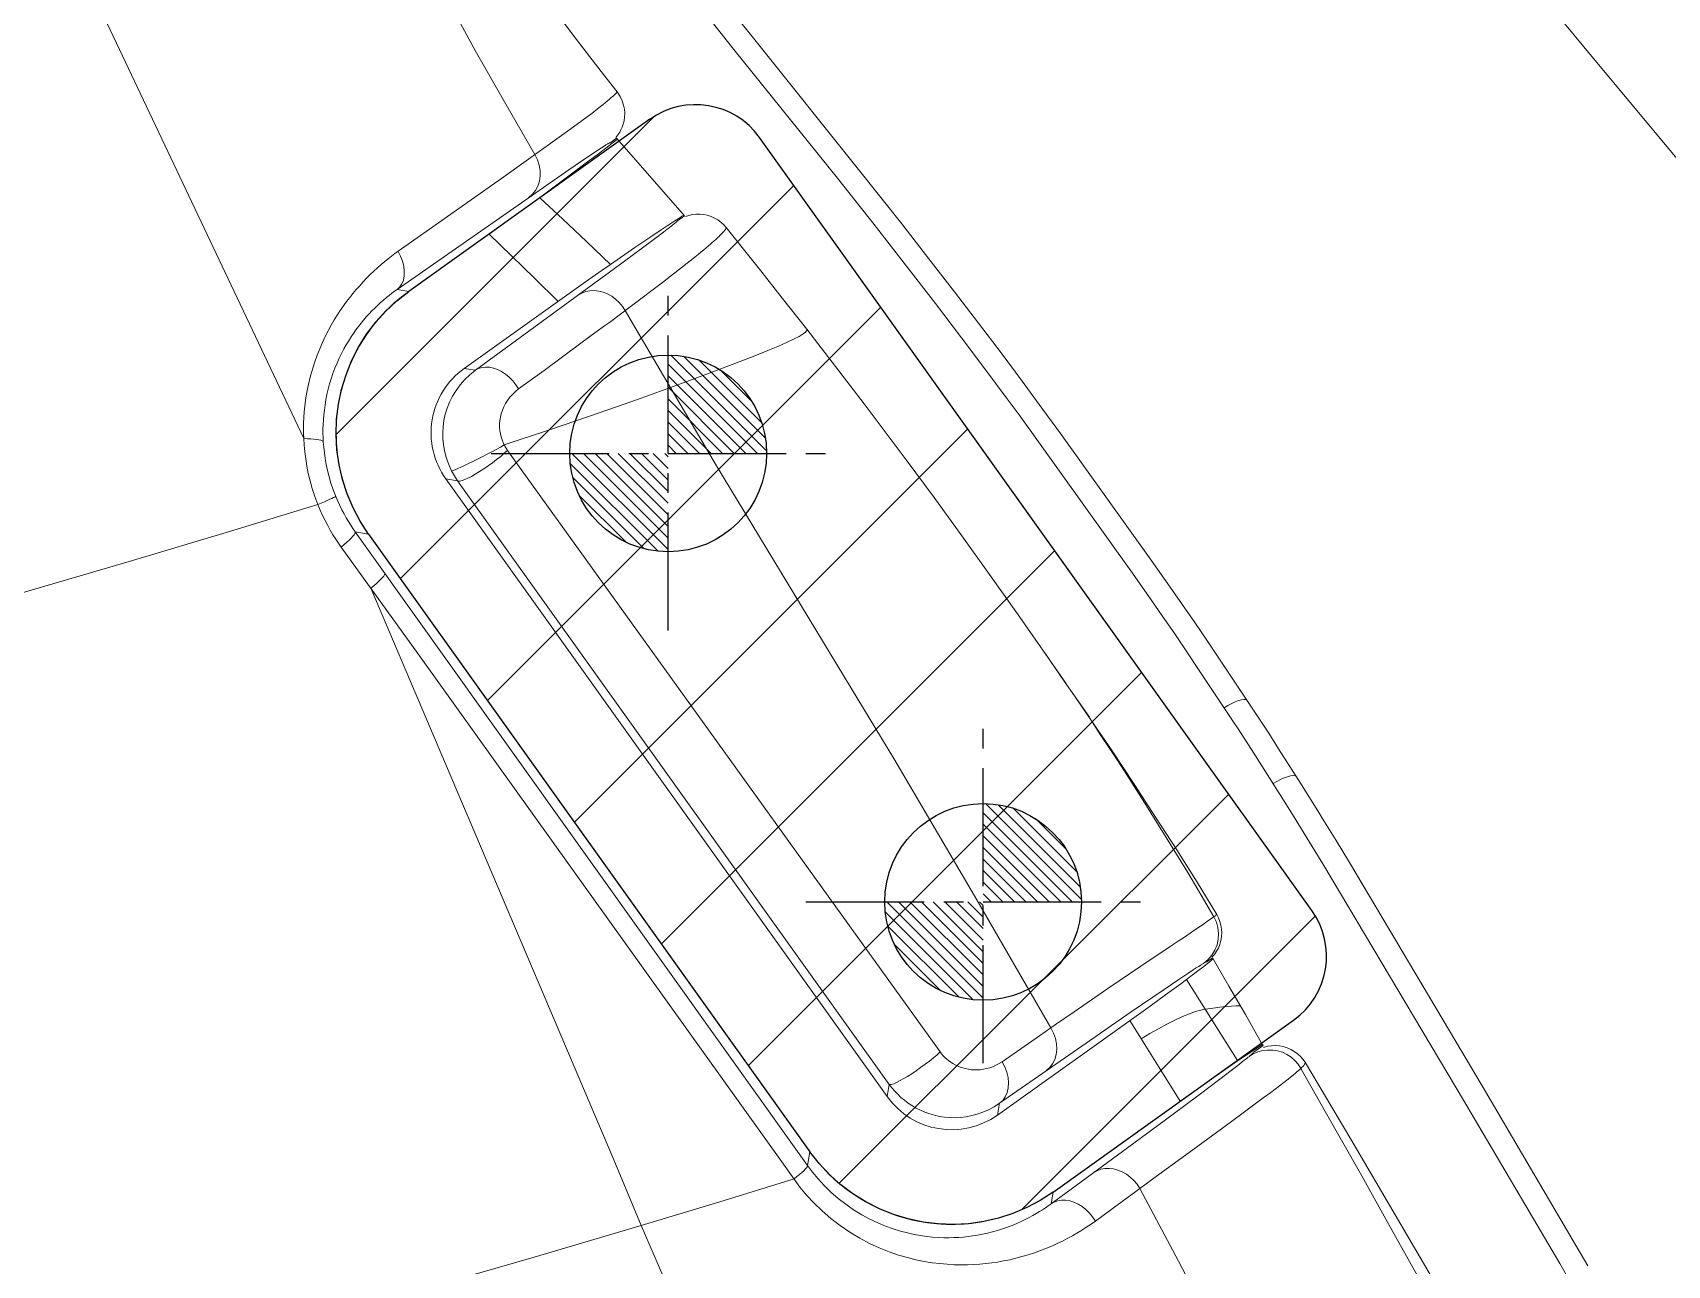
# Model space of a CAD drawing. Header units: inches. Extents: x 160917 to 162189, y -51061 to -50161.
# Drawn here: x 161500.2 to 161520.96, y -50357.03 to -50341.36 of the extents above; entities that cross this region are included whole.
import ezdxf

# ---------------------------------------------------------------- set-up
doc = ezdxf.new("R2010")
doc.units = ezdxf.units.IN
doc.header["$LTSCALE"] = 2
doc.header["$MEASUREMENT"] = 0
doc.linetypes.add('CENTER2', pattern=[1.125, 0.75, -0.125, 0.125, -0.125])
doc.layers.add('PIN', color=4, linetype='CONTINUOUS')
doc.layers.add('y-cut', color=7, linetype='CONTINUOUS')
for name, color, linetype, lineweight in [('PRODUCT', 1, 'CONTINUOUS', 15), ('截面', 191, 'CONTINUOUS', 15), ('枕位', 75, 'CONTINUOUS', 15)]:
    doc.layers.add(name, color=color, linetype=linetype, lineweight=lineweight)

# ---------------------------------------------------------------- blocks, each defined once
blk = doc.blocks.new('20160823.165622')
at = {"layer": '截面', "linetype": 'Continuous', "ltscale": 0.3}
h = blk.add_hatch(dxfattribs=at)
h.set_pattern_fill('ANSI31', color=256, scale=15, style=0)
h.set_pattern_definition([(45, (-3383.3948, 1002.8706), (-1.3258252, 1.3258252), [])])
h.paths.add_polyline_path([(-73.824, 61.266, 1), (-92.824, 61.266, 1)])
h.paths.add_polyline_path([(-22.197, 84.62, 0.373533), (-22.044, 83.982), (-17.561, 80.78), (-17.398, 80.674), (-17.228, 80.584), (-17.053, 80.509), (-16.871, 80.45), (-16.682, 80.406), (-16.492, 80.379), (-16.3, 80.369), (-16.106, 80.375), (-15.915, 80.399), (-15.727, 80.439), (-15.542, 80.495), (-15.363, 80.567), (-15.192, 80.655), (-15.028, 80.757), (-14.874, 80.873), (-14.732, 81.001), (-14.601, 81.141), (-14.481, 81.295), (-6.885, 91.928), (-6.779, 92.091), (-6.689, 92.26), (-6.615, 92.435), (-6.555, 92.618), (-6.511, 92.807), (-6.484, 92.997), (-6.474, 93.19), (-6.481, 93.384), (-6.504, 93.575), (-6.545, 93.764), (-6.602, 93.95), (-6.674, 94.128), (-6.761, 94.3), (-6.864, 94.465), (-6.98, 94.619), (-7.108, 94.761), (-7.249, 94.893), (-7.403, 95.013), (-12.093, 98.364, 0.382846), (-12.756, 98.29), (-13.983, 96.876), (-15.164, 95.437), (-16.3, 93.973), (-17.39, 92.485), (-18.435, 90.971), (-19.438, 89.428), (-20.4, 87.855), (-21.32, 86.252)])
h.paths.add_polyline_path([(-3.987, 77.836), (-3.979, 77.644), (-3.954, 77.453), (-3.912, 77.264), (-3.854, 77.08), (-3.78, 76.902), (-3.691, 76.73), (-3.588, 76.568), (-3.471, 76.416), (-3.34, 76.274), (-3.199, 76.144), (-3.048, 76.028), (-2.886, 75.925), (-2.714, 75.835), (2.724, 73.299, 0.401701), (3.379, 73.522), (4.215, 75.163), (5.025, 76.816), (5.808, 78.481), (6.564, 80.157), (7.293, 81.844), (7.996, 83.545), (8.673, 85.26), (9.324, 86.988), (9.949, 88.728, 0.385263), (9.688, 89.347), (4.684, 91.68), (4.503, 91.755), (4.32, 91.812), (4.133, 91.854), (3.942, 91.879), (3.748, 91.888), (3.555, 91.879), (3.363, 91.854), (3.173, 91.812), (2.989, 91.754), (2.811, 91.68), (2.638, 91.59), (2.476, 91.487), (2.323, 91.369), (2.18, 91.238), (2.051, 91.097), (1.935, 90.946), (1.832, 90.784), (1.742, 90.612), (-3.779, 78.772), (-3.854, 78.591), (-3.912, 78.408), (-3.953, 78.221), (-3.978, 78.03)])
h.paths.add_polyline_path([(-5.724, 139.049), (-5.562, 128.95), (-5.55, 128.785), (-5.523, 128.627), (-5.479, 128.473), (-5.418, 128.324), (-5.342, 128.179), (-5.252, 128.045), (-5.148, 127.921), (-5.031, 127.808), (-4.904, 127.708), (-4.767, 127.622), (-4.62, 127.551), (-4.469, 127.495), (-4.314, 127.456), (-4.155, 127.434), (-3.99, 127.427), (9.395, 127.642), (9.56, 127.653), (9.718, 127.681), (9.872, 127.725), (10.021, 127.785), (10.166, 127.862), (10.3, 127.951), (10.424, 128.055), (10.537, 128.173), (10.637, 128.3), (10.723, 128.437), (10.794, 128.583), (10.85, 128.735), (10.889, 128.89), (10.911, 129.049), (10.918, 129.214), (10.76, 139.065, 0.409527), (10.26, 139.557), (-5.224, 139.557, 0.418916)])
h.paths.add_polyline_path([(-93.609, 92.793), (-93.598, 92.6), (-93.571, 92.41), (-93.527, 92.221), (-93.467, 92.038), (-93.392, 91.862), (-93.302, 91.692), (-93.196, 91.529), (-87.589, 83.68), (-87.469, 83.527), (-87.339, 83.387), (-87.197, 83.26), (-87.043, 83.144), (-86.879, 83.041), (-86.707, 82.954), (-86.528, 82.882), (-86.342, 82.825), (-86.153, 82.785), (-85.961, 82.761), (-85.766, 82.755), (-85.573, 82.765), (-85.382, 82.792), (-85.193, 82.836), (-85.01, 82.896), (-84.834, 82.971), (-84.665, 83.061), (-84.501, 83.167), (-81.445, 85.35, 0.414214), (-81.213, 86.745), (-88.229, 96.567, 0.414214), (-89.624, 96.799), (-92.686, 94.612), (-92.838, 94.492), (-92.978, 94.362), (-93.105, 94.22), (-93.221, 94.067), (-93.323, 93.903), (-93.411, 93.732), (-93.482, 93.553), (-93.539, 93.367), (-93.579, 93.179), (-93.602, 92.987)])
h.paths.add_polyline_path([(-111.785, 86.571), (-107.088, 75.443, 0.425093), (-105.745, 74.926), (-102.029, 76.658), (-101.856, 76.748), (-101.694, 76.852), (-101.543, 76.968), (-101.401, 77.098), (-101.269, 77.241), (-101.151, 77.394), (-101.048, 77.557), (-100.958, 77.729), (-100.883, 77.908), (-100.825, 78.092), (-100.783, 78.282), (-100.758, 78.473), (-100.75, 78.666), (-100.758, 78.859), (-100.783, 79.05), (-100.825, 79.235), (-100.882, 79.418), (-100.956, 79.597), (-105.034, 88.343), (-105.124, 88.515), (-105.227, 88.677), (-105.343, 88.829), (-105.473, 88.97), (-105.616, 89.102), (-105.769, 89.219), (-105.931, 89.323), (-106.103, 89.412), (-106.281, 89.486), (-106.465, 89.544), (-106.654, 89.586), (-106.845, 89.611), (-107.037, 89.62), (-107.231, 89.611), (-107.421, 89.586), (-107.607, 89.545), (-107.789, 89.487), (-107.969, 89.413), (-111.286, 87.866, 0.403417)])
h.paths.add_polyline_path([(6.029, 102.701), (6.04, 102.519), (6.066, 102.34), (6.108, 102.163), (6.164, 101.988), (6.233, 101.819), (6.317, 101.657), (6.414, 101.501), (6.524, 101.355), (6.645, 101.218), (6.777, 101.091), (6.919, 100.976), (7.07, 100.873), (7.229, 100.783), (7.395, 100.706), (7.565, 100.644), (7.74, 100.596), (7.921, 100.561), (12.733, 99.863, 0.404229), (13.297, 100.269), (13.602, 102.074), (13.869, 103.881), (14.097, 105.692), (14.286, 107.505), (14.436, 109.321), (14.547, 111.142), (14.62, 112.97), (14.653, 114.804), (14.648, 116.644, 0.410269), (14.148, 117.137), (8.99, 117.137), (8.803, 117.129), (8.62, 117.106), (8.441, 117.068), (8.264, 117.014), (8.091, 116.945), (7.925, 116.863), (7.767, 116.767), (7.616, 116.658), (7.476, 116.537), (7.347, 116.404), (7.228, 116.261), (7.122, 116.109), (7.03, 115.948), (6.951, 115.78), (6.887, 115.606), (6.838, 115.43), (6.803, 115.248), (6.784, 115.062), (6.032, 102.885)])
h.paths.add_polyline_path([(-9.989, 114.513), (-9.984, 112.88), (-9.966, 111.248), (-9.933, 109.616), (-9.886, 107.984), (-9.826, 106.353), (-9.751, 104.722), (-9.663, 103.091, 0.356031), (-9.235, 102.625), (-4.838, 101.987), (-4.633, 101.967), (-4.431, 101.966), (-4.231, 101.983), (-4.032, 102.018), (-3.835, 102.073), (-3.646, 102.144), (-3.464, 102.233), (-3.289, 102.339), (-3.126, 102.459), (-2.975, 102.594), (-2.835, 102.744), (-2.711, 102.904), (-2.603, 103.075), (-2.509, 103.256), (-2.434, 103.444), (-2.376, 103.636), (-2.336, 103.834), (-2.313, 104.038), (-1.58, 115.926), (-1.577, 116.128), (-1.592, 116.327), (-1.625, 116.522), (-1.675, 116.716), (-1.743, 116.905), (-1.828, 117.086), (-1.929, 117.259), (-2.046, 117.424), (-2.176, 117.576), (-2.32, 117.715), (-2.477, 117.842), (-2.643, 117.954), (-2.819, 118.049), (-3.004, 118.129), (-3.194, 118.191), (-3.387, 118.236), (-3.584, 118.263), (-3.787, 118.273), (-9.457, 118.273, 0.408821), (-9.957, 117.782), (-9.98, 116.147)])
h.paths.add_polyline_path([(-117.289, 114.429), (-117.278, 113.089), (-117.245, 111.75), (-117.188, 110.413), (-117.108, 109.078), (-117.005, 107.746), (-116.879, 106.413), (-116.73, 105.082), (-116.557, 103.75), (-116.36, 102.42, 0.411006), (-115.229, 101.585), (-112.19, 102.026), (-112.009, 102.06), (-111.833, 102.108), (-111.663, 102.171), (-111.498, 102.247), (-111.338, 102.338), (-111.187, 102.441), (-111.045, 102.556), (-110.912, 102.683), (-110.791, 102.82), (-110.682, 102.967), (-110.585, 103.122), (-110.501, 103.285), (-110.431, 103.453), (-110.375, 103.628), (-110.334, 103.806), (-110.308, 103.984), (-110.297, 104.166), (-110.3, 104.35), (-110.855, 113.353), (-110.875, 113.54), (-110.91, 113.721), (-110.959, 113.898), (-111.023, 114.071), (-111.102, 114.24), (-111.194, 114.4), (-111.3, 114.552), (-111.418, 114.696), (-111.548, 114.828), (-111.688, 114.949), (-111.839, 115.059), (-111.997, 115.155), (-112.162, 115.237), (-112.335, 115.306), (-112.512, 115.359), (-112.691, 115.397), (-112.874, 115.42), (-113.061, 115.428), (-116.289, 115.428, 0.41394)])
h.paths.add_polyline_path([(-99.071, 114.42), (-99.068, 114.217), (-98.561, 105.996), (-98.539, 105.794), (-98.5, 105.598), (-98.443, 105.408), (-98.369, 105.222), (-98.277, 105.042), (-98.171, 104.872), (-98.049, 104.712), (-97.911, 104.563), (-97.762, 104.428), (-97.601, 104.307), (-97.429, 104.2), (-97.249, 104.11), (-97.061, 104.038), (-96.867, 103.982), (-96.67, 103.944), (-96.472, 103.924), (-96.272, 103.923), (-96.07, 103.939), (-93.042, 104.307, 0.379232), (-92.163, 105.3), (-92.163, 115.564, 0.414214), (-93.163, 116.564), (-96.863, 116.564), (-97.065, 116.555), (-97.262, 116.528), (-97.455, 116.483), (-97.644, 116.421), (-97.829, 116.341), (-98.005, 116.246), (-98.172, 116.134), (-98.329, 116.007), (-98.473, 115.868), (-98.603, 115.716), (-98.72, 115.551), (-98.821, 115.378), (-98.905, 115.196), (-98.974, 115.007), (-99.024, 114.813), (-99.057, 114.618)])
at = {"layer": 'y-cut', "linetype": 'ByBlock'}
for p, q in [((-89.624, 96.799), (-92.686, 94.612)), ((-81.213, 86.745), (-88.229, 96.567)), ((-93.196, 91.529), (-87.589, 83.68)), ((-84.501, 83.167), (-81.445, 85.35))]:
    blk.add_line(p, q, dxfattribs=at)
for points in [[(-93.196, 91.529), (-93.302, 91.692), (-93.392, 91.862), (-93.467, 92.038), (-93.527, 92.221), (-93.571, 92.41), (-93.598, 92.6), (-93.609, 92.793), (-93.602, 92.987), (-93.579, 93.179), (-93.539, 93.367), (-93.482, 93.553), (-93.411, 93.732), (-93.323, 93.903), (-93.221, 94.067), (-93.105, 94.22), (-92.978, 94.362), (-92.838, 94.492), (-92.686, 94.612)], [(-84.501, 83.167), (-84.665, 83.061), (-84.834, 82.971), (-85.01, 82.896), (-85.193, 82.836), (-85.382, 82.792), (-85.573, 82.765), (-85.766, 82.755), (-85.961, 82.761), (-86.153, 82.785), (-86.342, 82.825), (-86.528, 82.882), (-86.707, 82.954), (-86.879, 83.041), (-87.043, 83.144), (-87.197, 83.26), (-87.339, 83.387), (-87.469, 83.527), (-87.589, 83.68)]]:
    blk.add_lwpolyline(points, dxfattribs=at)
for centre, start, end in [((-89.043, 95.985), 35.54, 125.54), ((-82.027, 86.164), 305.54, 35.54)]:
    blk.add_arc(centre, 1, start, end, dxfattribs=at)

msp = doc.modelspace()

# ---------------------------------------------------------------- hatches: boundary and pattern name
at = {"layer": 'PIN', "linetype": 'Continuous'}
h = msp.add_hatch(dxfattribs=at)
h.set_pattern_fill('ANSI31', color=6, scale=0.833333, angle=90, style=0)
h.set_pattern_definition([(135, (161679.33919, -50358.57762), (-0.073656956, -0.073656956), [])])
h.paths.add_polyline_path([(161508.271, -50346.711), (161507.021, -50346.711, 0.414214), (161508.271, -50347.961)])
h.paths.add_polyline_path([(161508.271, -50345.461), (161508.271, -50346.711), (161509.521, -50346.711, 0.414214)])
h = msp.add_hatch(dxfattribs=at)
h.set_pattern_fill('ANSI31', color=6, scale=0.833333, angle=90, style=0)
h.set_pattern_definition([(135, (161683.33919, -50364.27762), (-0.073656956, -0.073656956), [])])
h.paths.add_polyline_path([(161512.271, -50352.411), (161511.021, -50352.411, 0.414214), (161512.271, -50353.661)])
h.paths.add_polyline_path([(161512.271, -50351.161), (161512.271, -50352.411), (161513.521, -50352.411, 0.414214)])

# ---------------------------------------------------------------- linework, layer by layer
at = {"layer": 'PIN', "color": 6, "linetype": 'CENTER2'}
for p, q in [((161508.271, -50348.961), (161508.271, -50344.461)), ((161506.021, -50346.711), (161510.521, -50346.711)), ((161512.271, -50354.461), (161512.271, -50349.961)), ((161510.021, -50352.411), (161514.521, -50352.411))]:
    msp.add_line(p, q, dxfattribs=at)
at = {"layer": 'PIN', "color": 6, "linetype": 'Continuous'}
for centre in [(161508.271, -50346.711), (161512.271, -50352.411)]:
    msp.add_circle(centre, 1.25, dxfattribs=at)
at = {"layer": 'PRODUCT', "linetype": 'ByBlock'}
for p, q in [((161503.642, -50346.524), (161500.39, -50339.655)), ((161509.353, -50341.435), (161510.672, -50343.081)), ((161509.104, -50341.577), (161510.421, -50343.215)), ((161507.372, -50342.334), (161507.412, -50342.303)), ((161507.412, -50342.303), (161507.445, -50342.276)), ((161507.445, -50342.276), (161507.474, -50342.252)), ((161507.474, -50342.252), (161507.5, -50342.231)), ((161507.5, -50342.231), (161507.523, -50342.212)), ((161507.523, -50342.212), (161507.543, -50342.194)), ((161507.543, -50342.194), (161507.562, -50342.178)), ((161507.622, -50342.116), (161507.622, -50342.116)), ((161508.037, -50342.466), (161504.975, -50344.653)), ((161506.917, -50342.671), (161507.113, -50342.529)), ((161507.113, -50342.529), (161507.179, -50342.481)), ((161507.179, -50342.481), (161507.242, -50342.434)), ((161507.687, -50342.566), (161507.7, -50342.527)), ((161507.7, -50342.527), (161507.711, -50342.484)), ((161506.183, -50343.198), (161506.917, -50342.671)), ((161507.529, -50342.767), (161507.616, -50342.705)), ((161507.608, -50342.695), (161507.633, -50342.663)), ((161507.74, -50342.848), (161507.616, -50342.705)), ((161507.633, -50342.663), (161507.655, -50342.63)), ((161509.432, -50342.698), (161516.448, -50352.52)), ((161507.386, -50342.903), (161507.23, -50343.02)), ((161507.239, -50342.952), (161507.336, -50342.886)), ((161507.336, -50342.886), (161507.391, -50342.85)), ((161507.518, -50342.801), (161507.386, -50342.903)), ((161507.391, -50342.85), (161507.424, -50342.827)), ((161507.424, -50342.827), (161507.444, -50342.814)), ((161507.53, -50342.765), (161507.529, -50342.767)), ((161508.48, -50343.692), (161507.74, -50342.848)), ((161504.828, -50344.628), (161507.01, -50343.108)), ((161507.23, -50343.02), (161506.958, -50343.224)), ((161507.01, -50343.108), (161507.239, -50342.952)), ((161510.672, -50343.081), (161511.237, -50343.794)), ((161505.355, -50343.78), (161506.183, -50343.198)), ((161506.958, -50343.224), (161506.637, -50343.462)), ((161510.421, -50343.215), (161510.886, -50343.802)), ((161505.996, -50343.924), (161506.637, -50343.462)), ((161506.642, -50343.463), (161506.933, -50343.736)), ((161506.933, -50343.736), (161507.232, -50344.018)), ((161508.291, -50343.798), (161508.357, -50343.755)), ((161508.48, -50343.692), (161508.391, -50343.755)), ((161504.968, -50344.053), (161505.355, -50343.78)), ((161505.996, -50343.924), (161506.281, -50344.199)), ((161507.849, -50344.096), (161508.052, -50343.958)), ((161508.052, -50343.958), (161508.18, -50343.871)), ((161508.193, -50343.912), (161508.074, -50344.001)), ((161508.255, -50343.866), (161508.193, -50343.912)), ((161508.289, -50343.839), (161508.255, -50343.866)), ((161508.31, -50343.823), (161508.289, -50343.839)), ((161508.331, -50343.807), (161508.31, -50343.823)), ((161509.007, -50343.84), (161509.464, -50344.411)), ((161510.886, -50343.802), (161511.299, -50344.33)), ((161511.237, -50343.794), (161511.583, -50344.237)), ((161504.799, -50344.173), (161504.968, -50344.053)), ((161507.232, -50344.018), (161507.537, -50344.31)), ((161507.537, -50344.31), (161507.849, -50344.096)), ((161508.074, -50344.001), (161507.697, -50344.282)), ((161508.652, -50344.182), (161508.609, -50344.216)), ((161508.69, -50344.151), (161508.652, -50344.182)), ((161508.724, -50344.123), (161508.69, -50344.151)), ((161508.754, -50344.098), (161508.724, -50344.123)), ((161508.783, -50344.074), (161508.754, -50344.098)), ((161508.809, -50344.051), (161508.783, -50344.074)), ((161507.697, -50344.282), (161505.823, -50345.655)), ((161506.281, -50344.199), (161506.574, -50344.484)), ((161507.222, -50344.531), (161507.432, -50344.383)), ((161507.432, -50344.383), (161507.537, -50344.31)), ((161508.609, -50344.216), (161508.354, -50344.417)), ((161511.299, -50344.33), (161511.667, -50344.807)), ((161511.583, -50344.237), (161511.907, -50344.657)), ((161505.681, -50345.631), (161507.222, -50344.531)), ((161506.574, -50344.484), (161506.873, -50344.779)), ((161508.214, -50344.525), (161507.788, -50344.848)), ((161508.285, -50344.47), (161508.214, -50344.525)), ((161508.354, -50344.417), (161508.285, -50344.47)), ((161509.464, -50344.411), (161509.691, -50344.699)), ((161504.975, -50344.653), (161504.828, -50344.628)), ((161509.691, -50344.699), (161510.032, -50345.133)), ((161511.667, -50344.807), (161511.998, -50345.241)), ((161511.907, -50344.657), (161512.212, -50345.056)), ((161507.788, -50344.848), (161507.524, -50345.046)), ((161507.818, -50345.056), (161507.725, -50344.896)), ((161507.524, -50345.046), (161507.462, -50345.092)), ((161508.886, -50346.87), (161507.818, -50345.056)), ((161510.032, -50345.133), (161510.397, -50345.606)), ((161512.212, -50345.056), (161512.499, -50345.434)), ((161507.16, -50345.312), (161506.695, -50345.656)), ((161511.998, -50345.241), (161512.295, -50345.637)), ((161512.499, -50345.434), (161512.767, -50345.794)), ((161505.823, -50345.655), (161505.681, -50345.631)), ((161508.895, -50345.654), (161509.241, -50345.522)), ((161510.397, -50345.606), (161510.76, -50346.08)), ((161512.295, -50345.637), (161512.564, -50345.999)), ((161506.695, -50345.656), (161506.371, -50345.892)), ((161512.767, -50345.794), (161513.019, -50346.135)), ((161512.564, -50345.999), (161512.729, -50346.223)), ((161506.763, -50346.413), (161507.273, -50346.239)), ((161507.273, -50346.239), (161507.724, -50346.082)), ((161512.729, -50346.223), (161512.955, -50346.535)), ((161513.019, -50346.135), (161513.254, -50346.459)), ((161506.189, -50346.604), (161506.763, -50346.413)), ((161513.254, -50346.459), (161514.407, -50348.07)), ((161506.23, -50346.673), (161511.727, -50354.318)), ((161512.955, -50346.535), (161514.147, -50348.205)), ((161511.296, -50346.793), (161511.648, -50347.273)), ((161505.445, -50347.034), (161511.054, -50354.885)), ((161505.595, -50347.058), (161505.445, -50347.034)), ((161505.595, -50347.058), (161511.08, -50354.73)), ((161511.648, -50347.273), (161512, -50347.759)), ((161502.7, -50347.704), (161503.82, -50347.361)), ((161503.82, -50347.361), (161503.904, -50347.325)), ((161501.425, -50348.085), (161502.7, -50347.704)), ((161510.042, -50355.762), (161504.295, -50347.707)), ((161504.465, -50347.736), (161504.295, -50347.707)), ((161504.117, -50347.902), (161504.082, -50347.853)), ((161505.092, -50349.253), (161504.117, -50347.902)), ((161504.465, -50347.736), (161510.072, -50355.585)), ((161512, -50347.759), (161512.353, -50348.251)), ((161500.006, -50348.501), (161501.425, -50348.085)), ((161514.407, -50348.07), (161514.649, -50348.413)), ((161512.353, -50348.251), (161512.707, -50348.75)), ((161514.147, -50348.205), (161514.377, -50348.531)), ((161514.377, -50348.531), (161514.547, -50348.775)), ((161514.649, -50348.413), (161514.806, -50348.637)), ((161512.707, -50348.75), (161513.324, -50349.63)), ((161514.806, -50348.637), (161514.961, -50348.861)), ((161514.547, -50348.775), (161514.705, -50349.004)), ((161514.961, -50348.861), (161515.115, -50349.086)), ((161514.705, -50349.004), (161514.842, -50349.207)), ((161515.115, -50349.086), (161515.343, -50349.426)), ((161509.713, -50355.714), (161505.092, -50349.253)), ((161514.842, -50349.207), (161515.035, -50349.494)), ((161515.035, -50349.494), (161515.45, -50350.12)), ((161515.343, -50349.426), (161515.773, -50350.074)), ((161515.45, -50350.12), (161515.52, -50350.226)), ((161515.773, -50350.074), (161515.899, -50350.268)), ((161515.52, -50350.226), (161515.589, -50350.332)), ((161515.589, -50350.332), (161515.68, -50350.474)), ((161515.899, -50350.268), (161516.025, -50350.464)), ((161512.163, -50352.333), (161511.136, -50350.589)), ((161515.68, -50350.474), (161516.146, -50351.211)), ((161516.025, -50350.464), (161516.273, -50350.855)), ((161514.303, -50351.123), (161514.096, -50350.798)), ((161516.273, -50350.855), (161516.525, -50351.255)), ((161514.596, -50351.592), (161514.303, -50351.123)), ((161516.146, -50351.211), (161516.258, -50351.389)), ((161516.258, -50351.389), (161516.351, -50351.541)), ((161516.525, -50351.255), (161516.589, -50351.358)), ((161516.351, -50351.541), (161516.453, -50351.706)), ((161516.453, -50351.706), (161516.6, -50351.95)), ((161516.6, -50351.95), (161518.373, -50354.929)), ((161516.926, -50351.911), (161518.61, -50354.747)), ((161513.132, -50354.012), (161512.163, -50352.333)), ((161515.204, -50352.6), (161515.043, -50352.325)), ((161515.033, -50352.719), (161515.065, -50352.697)), ((161515.065, -50352.697), (161515.093, -50352.677)), ((161515.093, -50352.677), (161515.128, -50352.653)), ((161515.128, -50352.653), (161515.147, -50352.64)), ((161515.147, -50352.64), (161515.189, -50352.611)), ((161515.189, -50352.611), (161515.204, -50352.6)), ((161514.75, -50352.91), (161514.815, -50352.866)), ((161514.815, -50352.866), (161514.901, -50352.808)), ((161514.901, -50352.808), (161514.95, -50352.774)), ((161514.95, -50352.774), (161515.033, -50352.719)), ((161515.115, -50353.172), (161515.185, -50353.121)), ((161515.395, -50353.481), (161515.185, -50353.121)), ((161513.854, -50353.513), (161514.275, -50353.228)), ((161514.756, -50353.399), (161514.873, -50353.321)), ((161514.873, -50353.321), (161514.941, -50353.276)), ((161514.941, -50353.276), (161514.98, -50353.25)), ((161515.016, -50353.276), (161514.943, -50353.331)), ((161514.98, -50353.25), (161515.011, -50353.23)), ((161515.011, -50353.23), (161515.028, -50353.219)), ((161515.074, -50353.231), (161515.016, -50353.276)), ((161515.055, -50353.202), (161515.061, -50353.199)), ((161515.122, -50353.194), (161515.074, -50353.231)), ((161515.162, -50353.162), (161515.122, -50353.194)), ((161513.429, -50353.806), (161513.854, -50353.513)), ((161514.141, -50353.818), (161514.572, -50353.524)), ((161514.572, -50353.524), (161514.756, -50353.399)), ((161514.785, -50353.45), (161514.633, -50353.56)), ((161514.854, -50353.398), (161514.785, -50353.45)), ((161514.943, -50353.331), (161514.854, -50353.398)), ((161514.854, -50353.398), (161515.094, -50353.774)), ((161515.603, -50353.842), (161515.395, -50353.481)), ((161514.633, -50353.56), (161514.363, -50353.755)), ((161512.455, -50355.119), (161514.363, -50353.755)), ((161513.16, -50356.098), (161516.216, -50353.915)), ((161513.579, -50354.205), (161514.141, -50353.818)), ((161514.134, -50353.92), (161514.339, -50354.244)), ((161515.094, -50353.774), (161515.237, -50354.002)), ((161515.81, -50354.205), (161515.603, -50353.842)), ((161512.515, -50354.442), (161512.989, -50354.113)), ((161515.237, -50354.002), (161515.501, -50354.425)), ((161512.479, -50354.97), (161513.579, -50354.205)), ((161514.339, -50354.244), (161514.509, -50354.516)), ((161515.819, -50354.221), (161515.504, -50354.429)), ((161515.666, -50354.362), (161515.651, -50354.375)), ((161515.828, -50354.237), (161515.71, -50354.321)), ((161515.828, -50354.237), (161515.81, -50354.205)), ((161514.509, -50354.516), (161514.775, -50354.944)), ((161515.504, -50354.429), (161514.775, -50354.944)), ((161515.422, -50354.553), (161515.28, -50354.662)), ((161515.507, -50354.488), (161515.422, -50354.553)), ((161515.559, -50354.448), (161515.507, -50354.488)), ((161515.589, -50354.424), (161515.559, -50354.448)), ((161515.614, -50354.405), (161515.589, -50354.424)), ((161515.628, -50354.393), (161515.614, -50354.405)), ((161515.64, -50354.384), (161515.628, -50354.393)), ((161515.651, -50354.375), (161515.646, -50354.379)), ((161516.336, -50354.415), (161516.303, -50354.376)), ((161516.615, -50355.074), (161516.308, -50354.528)), ((161516.365, -50354.458), (161516.336, -50354.415)), ((161516.365, -50354.458), (161516.942, -50355.427)), ((161511.08, -50354.73), (161511.054, -50354.885)), ((161515.28, -50354.662), (161515.032, -50354.849)), ((161516.093, -50354.704), (161515.981, -50354.789)), ((161516.129, -50354.676), (161516.093, -50354.704)), ((161516.235, -50354.591), (161516.214, -50354.609)), ((161518.61, -50354.747), (161519.955, -50357.035)), ((161512.479, -50354.97), (161512.455, -50355.119)), ((161515.032, -50354.849), (161514.652, -50355.133)), ((161515.83, -50354.902), (161515.576, -50355.09)), ((161515.926, -50354.831), (161515.83, -50354.902)), ((161515.981, -50354.789), (161515.926, -50354.831)), ((161518.373, -50354.929), (161519.596, -50357.008)), ((161514.652, -50355.133), (161514.043, -50355.582)), ((161515.576, -50355.09), (161515.426, -50355.201)), ((161517.065, -50355.864), (161516.615, -50355.074)), ((161515.426, -50355.201), (161515.001, -50355.514)), ((161510.072, -50355.585), (161510.042, -50355.762)), ((161510.109, -50355.636), (161510.072, -50355.585)), ((161514.043, -50355.582), (161513.134, -50356.248)), ((161515.001, -50355.514), (161514.795, -50355.664)), ((161516.942, -50355.427), (161518.155, -50357.492)), ((161509.945, -50356.035), (161509.713, -50355.714)), ((161510.228, -50355.779), (161510.264, -50355.817)), ((161510.287, -50355.842), (161510.239, -50355.791)), ((161514.795, -50355.664), (161514.505, -50355.876)), ((161508.925, -50356.222), (161509.87, -50355.931)), ((161514.505, -50355.876), (161514.262, -50356.052)), ((161507.927, -50356.523), (161508.925, -50356.222)), ((161513.16, -50356.098), (161513.042, -50356.176)), ((161513.16, -50356.098), (161513.134, -50356.248)), ((161514.036, -50356.218), (161513.91, -50356.312)), ((161514.21, -50356.091), (161514.036, -50356.218)), ((161514.262, -50356.052), (161514.21, -50356.091)), ((161513.91, -50356.312), (161513.699, -50356.466)), ((161506.568, -50356.925), (161507.927, -50356.523)), ((161508.094, -50356.903), (161507.927, -50356.523)), ((161518.245, -50357.968), (161517.554, -50356.74)), ((161508.429, -50357.677), (161508.094, -50356.903)), ((161519.596, -50357.008), (161520.159, -50357.976))]:
    msp.add_line(p, q, dxfattribs=at)
for points in [[(161506.579, -50342.915), (161506.192, -50342.244), (161505.82, -50341.592), (161505.471, -50340.953), (161505.151, -50340.329), (161504.863, -50339.717), (161504.607, -50339.114), (161504.385, -50338.524), (161504.205, -50337.943), (161504.06, -50337.358), (161503.944, -50336.769), (161503.859, -50336.182), (161503.803, -50335.599)], [(161504.992, -50338.12), (161505.018, -50338.18), (161505.136, -50338.435), (161505.263, -50338.684), (161505.395, -50338.929), (161505.534, -50339.168), (161505.677, -50339.405), (161505.825, -50339.638), (161505.976, -50339.868), (161506.13, -50340.096), (161506.288, -50340.324), (161506.447, -50340.55), (161506.609, -50340.775), (161506.772, -50341.001), (161506.937, -50341.226), (161507.105, -50341.45), (161507.275, -50341.673), (161507.448, -50341.895), (161507.622, -50342.116)], [(161508.019, -50340.178), (161508.19, -50340.406), (161508.36, -50340.629), (161508.536, -50340.857), (161508.72, -50341.093), (161509.104, -50341.577)], [(161508.337, -50340.124), (161508.597, -50340.47), (161508.855, -50340.803), (161509.107, -50341.125), (161509.353, -50341.435)], [(161507.562, -50342.178), (161507.571, -50342.17), (161507.579, -50342.163), (161507.587, -50342.156), (161507.595, -50342.149), (161507.602, -50342.143), (161507.608, -50342.137), (161507.613, -50342.131), (161507.617, -50342.126), (161507.62, -50342.123), (161507.622, -50342.12), (161507.622, -50342.117), (161507.622, -50342.116)], [(161507.705, -50342.284), (161507.688, -50342.23), (161507.663, -50342.178), (161507.631, -50342.128), (161507.622, -50342.116)], [(161507.711, -50342.484), (161507.718, -50342.438), (161507.719, -50342.389), (161507.715, -50342.337), (161507.705, -50342.284)], [(161507.242, -50342.434), (161507.271, -50342.412), (161507.299, -50342.391), (161507.325, -50342.371), (161507.372, -50342.334)], [(161507.626, -50342.717), (161507.575, -50342.757), (161507.518, -50342.801)], [(161507.655, -50342.63), (161507.671, -50342.6), (161507.687, -50342.566)], [(161506.579, -50342.915), (161506.61, -50342.981), (161506.632, -50343.049), (161506.643, -50343.118), (161506.644, -50343.186), (161506.635, -50343.252), (161506.615, -50343.314), (161506.586, -50343.37), (161506.548, -50343.419), (161506.502, -50343.459)], [(161507.444, -50342.814), (161507.463, -50342.802), (161507.471, -50342.797), (161507.48, -50342.791), (161507.488, -50342.786), (161507.496, -50342.782), (161507.503, -50342.777), (161507.509, -50342.774), (161507.515, -50342.77), (161507.52, -50342.768), (161507.524, -50342.766), (161507.527, -50342.765), (161507.529, -50342.764), (161507.53, -50342.764), (161507.53, -50342.765)], [(161508.391, -50343.755), (161508.389, -50343.758), (161508.386, -50343.761), (161508.382, -50343.764), (161508.377, -50343.769), (161508.371, -50343.774), (161508.365, -50343.78), (161508.357, -50343.786), (161508.349, -50343.792), (161508.34, -50343.8), (161508.331, -50343.807)], [(161508.357, -50343.755), (161508.418, -50343.716), (161508.445, -50343.698), (161508.471, -50343.682)], [(161509.007, -50343.84), (161508.976, -50343.805), (161508.941, -50343.773), (161508.902, -50343.744), (161508.86, -50343.72), (161508.815, -50343.7), (161508.768, -50343.686), (161508.721, -50343.676), (161508.673, -50343.671), (161508.625, -50343.672), (161508.578, -50343.677), (161508.533, -50343.688), (161508.489, -50343.702)], [(161508.18, -50343.871), (161508.256, -50343.821), (161508.291, -50343.798)], [(161509.007, -50343.84), (161509.008, -50343.843), (161509.007, -50343.847), (161509.005, -50343.852), (161509.002, -50343.857), (161508.998, -50343.864), (161508.993, -50343.871), (161508.988, -50343.879), (161508.981, -50343.887), (161508.973, -50343.895), (161508.965, -50343.904), (161508.956, -50343.914), (161508.947, -50343.923), (161508.937, -50343.933), (161508.927, -50343.943), (161508.917, -50343.954), (161508.906, -50343.964), (161508.895, -50343.975), (161508.883, -50343.985), (161508.871, -50343.996), (161508.859, -50344.007), (161508.847, -50344.018), (161508.835, -50344.029), (161508.822, -50344.04), (161508.809, -50344.051)], [(161503.642, -50346.524), (161503.64, -50346.46), (161503.639, -50346.395), (161503.64, -50346.327), (161503.643, -50346.257), (161503.648, -50346.184), (161503.655, -50346.11), (161503.665, -50346.034), (161503.678, -50345.955), (161503.693, -50345.875), (161503.711, -50345.794), (161503.732, -50345.711), (161503.756, -50345.629), (161503.783, -50345.547), (161503.813, -50345.464), (161503.844, -50345.383), (161503.878, -50345.304), (161503.915, -50345.227), (161503.952, -50345.153), (161503.989, -50345.083), (161504.028, -50345.016), (161504.067, -50344.953), (161504.106, -50344.894), (161504.145, -50344.838), (161504.185, -50344.783), (161504.226, -50344.73), (161504.267, -50344.679), (161504.309, -50344.629), (161504.352, -50344.58), (161504.396, -50344.531), (161504.44, -50344.484), (161504.486, -50344.439), (161504.532, -50344.395), (161504.578, -50344.352), (161504.624, -50344.312), (161504.67, -50344.274), (161504.714, -50344.238), (161504.757, -50344.204), (161504.799, -50344.173)], [(161504.84, -50344.144), (161504.872, -50344.206), (161504.896, -50344.27), (161504.912, -50344.334), (161504.919, -50344.396), (161504.918, -50344.455), (161504.908, -50344.508), (161504.889, -50344.556), (161504.862, -50344.596), (161504.828, -50344.628)], [(161503.89, -50346.564), (161503.887, -50346.511), (161503.886, -50346.457), (161503.886, -50346.401), (161503.888, -50346.343), (161503.891, -50346.284), (161503.896, -50346.223), (161503.903, -50346.16), (161503.912, -50346.096), (161503.923, -50346.03), (161503.936, -50345.964), (161503.952, -50345.896), (161503.97, -50345.829), (161503.991, -50345.762), (161504.013, -50345.694), (161504.038, -50345.629), (161504.065, -50345.564), (161504.093, -50345.501), (161504.122, -50345.441), (161504.152, -50345.384), (161504.182, -50345.33), (161504.213, -50345.279), (161504.244, -50345.231), (161504.274, -50345.186), (161504.305, -50345.142), (161504.337, -50345.099), (161504.369, -50345.058), (161504.402, -50345.018), (161504.436, -50344.978), (161504.471, -50344.939), (161504.507, -50344.901), (161504.544, -50344.865), (161504.581, -50344.829), (161504.618, -50344.795), (161504.655, -50344.762), (161504.692, -50344.731), (161504.728, -50344.703), (161504.762, -50344.676), (161504.796, -50344.651), (161504.828, -50344.628)], [(161504.975, -50344.653), (161504.824, -50344.771), (161504.685, -50344.901), (161504.558, -50345.041), (161504.446, -50345.189), (161504.348, -50345.344), (161504.262, -50345.508), (161504.188, -50345.685), (161504.129, -50345.87), (161504.087, -50346.054), (161504.063, -50346.233), (161504.052, -50346.408), (161504.056, -50346.576), (161504.071, -50346.736), (161504.096, -50346.888), (161504.131, -50347.032), (161504.173, -50347.169), (161504.221, -50347.297), (161504.276, -50347.417), (161504.335, -50347.531), (161504.398, -50347.637)], [(161504.975, -50344.653), (161504.883, -50344.721), (161504.791, -50344.798), (161504.701, -50344.885), (161504.611, -50344.981), (161504.522, -50345.085), (161504.437, -50345.203), (161504.354, -50345.335), (161504.276, -50345.48), (161504.208, -50345.634), (161504.15, -50345.8), (161504.104, -50345.975), (161504.072, -50346.155), (161504.055, -50346.341), (161504.054, -50346.532), (161504.069, -50346.721), (161504.101, -50346.909), (161504.15, -50347.095), (161504.211, -50347.272), (161504.283, -50347.436), (161504.368, -50347.591), (161504.465, -50347.736)], [(161507.725, -50344.896), (161507.69, -50344.843), (161507.649, -50344.795), (161507.603, -50344.752), (161507.553, -50344.715), (161507.5, -50344.685), (161507.444, -50344.663), (161507.388, -50344.648), (161507.331, -50344.642), (161507.276, -50344.645), (161507.223, -50344.655), (161507.174, -50344.674), (161507.129, -50344.701)], [(161507.462, -50345.092), (161507.358, -50345.168), (161507.16, -50345.312)], [(161509.241, -50345.522), (161509.394, -50345.461), (161509.535, -50345.404), (161509.664, -50345.351), (161509.774, -50345.303), (161509.864, -50345.261), (161509.935, -50345.225), (161509.985, -50345.194), (161510.017, -50345.169), (161510.033, -50345.148), (161510.032, -50345.133)], [(161506.371, -50345.892), (161506.336, -50345.839), (161506.296, -50345.789), (161506.251, -50345.744), (161506.204, -50345.705), (161506.154, -50345.672), (161506.102, -50345.646), (161506.051, -50345.627), (161506, -50345.617), (161505.951, -50345.614), (161505.904, -50345.62), (161505.861, -50345.633), (161505.823, -50345.655)], [(161505.823, -50345.655), (161505.751, -50345.712), (161505.686, -50345.774), (161505.627, -50345.841), (161505.576, -50345.911), (161505.532, -50345.984), (161505.494, -50346.059), (161505.464, -50346.136), (161505.44, -50346.214), (161505.423, -50346.293), (161505.412, -50346.372), (161505.407, -50346.45), (161505.409, -50346.528), (161505.416, -50346.603)], [(161508.3, -50345.875), (161508.509, -50345.799), (161508.895, -50345.654)], [(161506.371, -50345.892), (161506.33, -50345.925), (161506.293, -50345.961), (161506.259, -50345.998), (161506.23, -50346.037), (161506.204, -50346.078), (161506.183, -50346.12), (161506.165, -50346.163), (161506.151, -50346.207), (161506.14, -50346.251), (161506.133, -50346.294), (161506.13, -50346.338), (161506.13, -50346.381), (161506.133, -50346.423), (161506.14, -50346.463), (161506.149, -50346.501), (161506.16, -50346.538), (161506.173, -50346.572), (161506.189, -50346.604)], [(161507.724, -50346.082), (161507.927, -50346.01), (161508.3, -50345.875)], [(161510.76, -50346.08), (161511.118, -50346.555), (161511.296, -50346.793)], [(161503.82, -50347.361), (161503.783, -50347.258), (161503.75, -50347.159), (161503.722, -50347.061), (161503.699, -50346.965), (161503.68, -50346.872), (161503.666, -50346.781), (161503.654, -50346.693), (161503.647, -50346.607), (161503.642, -50346.524)], [(161503.642, -50346.524), (161503.689, -50346.525), (161503.732, -50346.527), (161503.771, -50346.53), (161503.806, -50346.534), (161503.834, -50346.538), (161503.858, -50346.544), (161503.875, -50346.55), (161503.885, -50346.556), (161503.89, -50346.564)], [(161504.048, -50347.258), (161504.015, -50347.173), (161503.987, -50347.089), (161503.963, -50347.008), (161503.943, -50346.928), (161503.926, -50346.851), (161503.913, -50346.776), (161503.903, -50346.703), (161503.895, -50346.632), (161503.89, -50346.564)], [(161505.416, -50346.603), (161505.428, -50346.676), (161505.445, -50346.746), (161505.466, -50346.812), (161505.491, -50346.874), (161505.519, -50346.933)], [(161506.189, -50346.604), (161506.14, -50346.631), (161506.087, -50346.66), (161506.03, -50346.69), (161505.97, -50346.721), (161505.91, -50346.753), (161505.849, -50346.783), (161505.791, -50346.813), (161505.735, -50346.84), (161505.683, -50346.865), (161505.637, -50346.887), (161505.597, -50346.905), (161505.565, -50346.919), (161505.541, -50346.928), (161505.526, -50346.933), (161505.519, -50346.933)], [(161506.23, -50346.673), (161506.189, -50346.71), (161506.143, -50346.749), (161506.092, -50346.79), (161506.039, -50346.83), (161505.984, -50346.87)], [(161506.189, -50346.604), (161506.195, -50346.616), (161506.201, -50346.628), (161506.208, -50346.639), (161506.215, -50346.651), (161506.223, -50346.662), (161506.23, -50346.673)], [(161505.984, -50346.87), (161505.928, -50346.907), (161505.873, -50346.943), (161505.82, -50346.975), (161505.771, -50347.003), (161505.726, -50347.026), (161505.686, -50347.044), (161505.652, -50347.057), (161505.625, -50347.063), (161505.606, -50347.064), (161505.595, -50347.058)], [(161511.136, -50350.589), (161510.597, -50349.695), (161508.886, -50346.87)], [(161505.519, -50346.933), (161505.531, -50346.955), (161505.543, -50346.976), (161505.555, -50346.997), (161505.568, -50347.018), (161505.582, -50347.038), (161505.595, -50347.058)], [(161503.904, -50347.325), (161503.941, -50347.309), (161503.972, -50347.295), (161503.999, -50347.283), (161504.02, -50347.273), (161504.035, -50347.266), (161504.045, -50347.261), (161504.048, -50347.258)], [(161504.295, -50347.707), (161504.266, -50347.666), (161504.238, -50347.622), (161504.209, -50347.577), (161504.181, -50347.529), (161504.153, -50347.48), (161504.125, -50347.428), (161504.099, -50347.373), (161504.073, -50347.317), (161504.048, -50347.258)], [(161504.082, -50347.853), (161504.047, -50347.801), (161504.013, -50347.746), (161503.979, -50347.689), (161503.946, -50347.629), (161503.913, -50347.566), (161503.881, -50347.501), (161503.85, -50347.432), (161503.82, -50347.361)], [(161504.117, -50347.902), (161504.155, -50347.871), (161504.189, -50347.841), (161504.22, -50347.813), (161504.245, -50347.787), (161504.266, -50347.764), (161504.282, -50347.745), (161504.292, -50347.728), (161504.297, -50347.716), (161504.295, -50347.707)], [(161504.493, -50348.424), (161504.531, -50348.393), (161504.565, -50348.363), (161504.595, -50348.336), (161504.621, -50348.311), (161504.642, -50348.289), (161504.658, -50348.27), (161504.668, -50348.255), (161504.673, -50348.243), (161504.672, -50348.235)], [(161507.927, -50356.523), (161507.581, -50355.69), (161504.493, -50348.424)], [(161513.621, -50350.063), (161513.303, -50349.605), (161513.063, -50349.259)], [(161513.91, -50350.491), (161513.539, -50349.951), (161513.422, -50349.778)], [(161515.333, -50349.944), (161515.381, -50349.915), (161515.429, -50349.89), (161515.474, -50349.869), (161515.516, -50349.853), (161515.553, -50349.842), (161515.585, -50349.837), (161515.61, -50349.838), (161515.618, -50349.841)], [(161514.096, -50350.798), (161513.99, -50350.632), (161513.88, -50350.464), (161513.769, -50350.295), (161513.655, -50350.124)], [(161513.91, -50350.491), (161514.19, -50350.915), (161514.463, -50351.335), (161514.731, -50351.75), (161514.99, -50352.161), (161515.239, -50352.571)], [(161515.955, -50350.907), (161516.003, -50350.88), (161516.051, -50350.855), (161516.097, -50350.835), (161516.14, -50350.82), (161516.178, -50350.81), (161516.21, -50350.806), (161516.235, -50350.807), (161516.246, -50350.811)], [(161516.589, -50351.358), (161516.756, -50351.631), (161516.926, -50351.911)], [(161515.043, -50352.325), (161514.958, -50352.183), (161514.872, -50352.039), (161514.782, -50351.893), (161514.596, -50351.592)], [(161515.204, -50352.6), (161515.235, -50352.667), (161515.255, -50352.738), (161515.263, -50352.811), (161515.259, -50352.884), (161515.243, -50352.956), (161515.216, -50353.024), (161515.179, -50353.087), (161515.131, -50353.142), (161515.075, -50353.19)], [(161515.179, -50353.115), (161515.21, -50353.079), (161515.238, -50353.039), (161515.261, -50352.997), (161515.279, -50352.951), (161515.293, -50352.903), (161515.301, -50352.855), (161515.304, -50352.806), (161515.301, -50352.757), (161515.293, -50352.708), (161515.28, -50352.661), (161515.262, -50352.615), (161515.239, -50352.571)], [(161515.204, -50352.6), (161515.214, -50352.593), (161515.223, -50352.587), (161515.229, -50352.581), (161515.234, -50352.577), (161515.238, -50352.574), (161515.239, -50352.571)], [(161514.275, -50353.228), (161514.649, -50352.978), (161514.75, -50352.91)], [(161515.028, -50353.219), (161515.043, -50353.21), (161515.049, -50353.206)], [(161515.066, -50353.195), (161515.071, -50353.192), (161515.075, -50353.19)], [(161515.075, -50353.19), (161515.087, -50353.183), (161515.097, -50353.177), (161515.105, -50353.174), (161515.11, -50353.171), (161515.113, -50353.171), (161515.115, -50353.172)], [(161515.194, -50353.136), (161515.179, -50353.149), (161515.162, -50353.162)], [(161515.54, -50353.732), (161515.486, -50353.733), (161515.425, -50353.736), (161515.356, -50353.741), (161515.279, -50353.749), (161515.192, -50353.76), (161515.094, -50353.774)], [(161513.132, -50354.012), (161513.205, -50353.962), (161513.429, -50353.806)], [(161514.281, -50354.151), (161514.391, -50354.085), (161514.5, -50354.022), (161514.607, -50353.965), (161514.709, -50353.914), (161514.804, -50353.869), (161514.892, -50353.833), (161514.97, -50353.804), (161515.038, -50353.785), (161515.094, -50353.774)], [(161512.989, -50354.113), (161513.061, -50354.062), (161513.132, -50354.012)], [(161513.132, -50354.012), (161513.165, -50354.077), (161513.189, -50354.145), (161513.203, -50354.215), (161513.206, -50354.284), (161513.199, -50354.35), (161513.182, -50354.412), (161513.155, -50354.467), (161513.118, -50354.516), (161513.074, -50354.555)], [(161511.727, -50354.318), (161511.686, -50354.354), (161511.64, -50354.393), (161511.589, -50354.433), (161511.534, -50354.475), (161511.478, -50354.516), (161511.42, -50354.556), (161511.364, -50354.594), (161511.309, -50354.629), (161511.258, -50354.659), (161511.211, -50354.686), (161511.17, -50354.707), (161511.136, -50354.722), (161511.109, -50354.731), (161511.09, -50354.733), (161511.08, -50354.73)], [(161511.727, -50354.318), (161511.745, -50354.342), (161511.765, -50354.365), (161511.786, -50354.387), (161511.809, -50354.408), (161511.833, -50354.428), (161511.86, -50354.447), (161511.887, -50354.465), (161511.917, -50354.481), (161511.948, -50354.496), (161511.98, -50354.509), (161512.013, -50354.521), (161512.048, -50354.53), (161512.084, -50354.537), (161512.12, -50354.543), (161512.158, -50354.545), (161512.196, -50354.545), (161512.235, -50354.543), (161512.275, -50354.538), (161512.315, -50354.53), (161512.355, -50354.519), (161512.395, -50354.505), (161512.435, -50354.487), (161512.475, -50354.466), (161512.515, -50354.442)], [(161516.308, -50354.528), (161516.273, -50354.474), (161516.231, -50354.426), (161516.184, -50354.384), (161516.13, -50354.349), (161516.073, -50354.322), (161516.012, -50354.304), (161515.95, -50354.294), (161515.886, -50354.293), (161515.823, -50354.3), (161515.762, -50354.317), (161515.704, -50354.342), (161515.651, -50354.375)], [(161515.71, -50354.321), (161515.706, -50354.327), (161515.699, -50354.333), (161515.69, -50354.342), (161515.679, -50354.351), (161515.666, -50354.362)], [(161516.303, -50354.376), (161516.265, -50354.341), (161516.224, -50354.311), (161516.18, -50354.286), (161516.134, -50354.265), (161516.085, -50354.25), (161516.035, -50354.241), (161515.984, -50354.237), (161515.934, -50354.239), (161515.884, -50354.246), (161515.835, -50354.259)], [(161512.515, -50354.442), (161512.549, -50354.507), (161512.574, -50354.574), (161512.59, -50354.642), (161512.596, -50354.71), (161512.591, -50354.774), (161512.577, -50354.834), (161512.553, -50354.887), (161512.52, -50354.933), (161512.479, -50354.97)], [(161516.263, -50354.568), (161516.245, -50354.583), (161516.235, -50354.591)], [(161516.308, -50354.528), (161516.302, -50354.533), (161516.297, -50354.538), (161516.291, -50354.543), (161516.285, -50354.549), (161516.278, -50354.555), (161516.271, -50354.562), (161516.263, -50354.568)], [(161516.365, -50354.458), (161516.363, -50354.462), (161516.36, -50354.467), (161516.356, -50354.473), (161516.351, -50354.48), (161516.345, -50354.488), (161516.337, -50354.497), (161516.328, -50354.506), (161516.318, -50354.517), (161516.308, -50354.528)], [(161511.08, -50354.73), (161511.113, -50354.773), (161511.148, -50354.815), (161511.187, -50354.856), (161511.228, -50354.895), (161511.272, -50354.932), (161511.319, -50354.967), (161511.368, -50355), (161511.421, -50355.031), (161511.476, -50355.058), (161511.533, -50355.083), (161511.593, -50355.104), (161511.655, -50355.122), (161511.718, -50355.136), (161511.783, -50355.146), (161511.849, -50355.151), (161511.917, -50355.153), (161511.986, -50355.149), (161512.056, -50355.141), (161512.127, -50355.127), (161512.198, -50355.108), (161512.269, -50355.083), (161512.34, -50355.052), (161512.411, -50355.015), (161512.479, -50354.97)], [(161516.175, -50354.64), (161516.145, -50354.663), (161516.129, -50354.676)], [(161516.214, -50354.609), (161516.189, -50354.629), (161516.175, -50354.64)], [(161509.87, -50355.931), (161509.906, -50355.902), (161509.938, -50355.876), (161509.967, -50355.851), (161509.992, -50355.829), (161510.012, -50355.809), (161510.027, -50355.792), (161510.037, -50355.779), (161510.042, -50355.769), (161510.042, -50355.762)], [(161513.134, -50356.248), (161513.1, -50356.272), (161513.064, -50356.297), (161513.027, -50356.322), (161512.987, -50356.347), (161512.946, -50356.372), (161512.902, -50356.397), (161512.856, -50356.422), (161512.807, -50356.447), (161512.755, -50356.472), (161512.699, -50356.497), (161512.641, -50356.522), (161512.58, -50356.545), (161512.517, -50356.567), (161512.453, -50356.587), (161512.389, -50356.605), (161512.326, -50356.621), (161512.263, -50356.634), (161512.202, -50356.646), (161512.142, -50356.656), (161512.082, -50356.663), (161512.022, -50356.67), (161511.962, -50356.674), (161511.901, -50356.677), (161511.838, -50356.679), (161511.771, -50356.678), (161511.702, -50356.675), (161511.63, -50356.67), (161511.555, -50356.662), (161511.476, -50356.651), (161511.394, -50356.636), (161511.309, -50356.617), (161511.22, -50356.594), (161511.128, -50356.565), (161511.032, -50356.531), (161510.933, -50356.489), (161510.832, -50356.442), (161510.73, -50356.386), (161510.627, -50356.323), (161510.528, -50356.254), (161510.431, -50356.179), (161510.338, -50356.098), (161510.253, -50356.015), (161510.176, -50355.931), (161510.106, -50355.847), (161510.042, -50355.762)], [(161510.239, -50355.791), (161510.193, -50355.739), (161510.15, -50355.687), (161510.109, -50355.636)], [(161510.264, -50355.817), (161510.341, -50355.895), (161510.426, -50355.973), (161510.517, -50356.048), (161510.616, -50356.119), (161510.721, -50356.187), (161510.831, -50356.25), (161510.945, -50356.307), (161511.064, -50356.357), (161511.186, -50356.401), (161511.311, -50356.437), (161511.438, -50356.467), (161511.563, -50356.488), (161511.685, -50356.502), (161511.806, -50356.509), (161511.922, -50356.51), (161512.032, -50356.505), (161512.138, -50356.494)], [(161514.262, -50356.052), (161514.227, -50355.999), (161514.186, -50355.951), (161514.141, -50355.908), (161514.091, -50355.871), (161514.038, -50355.841), (161513.984, -50355.819), (161513.928, -50355.804), (161513.873, -50355.797), (161513.819, -50355.799), (161513.768, -50355.809), (161513.719, -50355.827), (161513.675, -50355.852)], [(161511.065, -50356.358), (161510.972, -50356.319), (161510.884, -50356.278), (161510.802, -50356.234), (161510.723, -50356.189), (161510.65, -50356.142), (161510.58, -50356.095), (161510.515, -50356.046), (161510.453, -50355.996), (161510.394, -50355.945), (161510.339, -50355.894)], [(161517.554, -50356.74), (161517.304, -50356.29), (161517.065, -50355.864)], [(161513.699, -50356.466), (161513.656, -50356.497), (161513.611, -50356.528), (161513.564, -50356.559), (161513.514, -50356.59), (161513.462, -50356.622), (161513.407, -50356.653), (161513.349, -50356.685), (161513.287, -50356.717), (161513.222, -50356.749), (161513.152, -50356.781), (161513.078, -50356.812), (161513.002, -50356.842), (161512.924, -50356.87), (161512.844, -50356.896), (161512.765, -50356.919), (161512.686, -50356.94), (161512.609, -50356.958), (161512.532, -50356.974), (161512.456, -50356.987), (161512.381, -50356.998), (161512.306, -50357.007), (161512.23, -50357.014), (161512.153, -50357.02), (161512.074, -50357.023), (161511.991, -50357.023), (161511.905, -50357.021), (161511.815, -50357.016), (161511.722, -50357.008), (161511.625, -50356.996), (161511.524, -50356.979), (161511.418, -50356.958), (161511.309, -50356.931), (161511.195, -50356.898), (161511.076, -50356.856), (161510.953, -50356.808), (161510.829, -50356.751), (161510.704, -50356.684), (161510.578, -50356.608), (161510.456, -50356.525), (161510.339, -50356.434), (161510.227, -50356.336), (161510.123, -50356.236), (161510.03, -50356.136), (161509.945, -50356.035)], [(161513.042, -50356.176), (161512.92, -50356.247), (161512.794, -50356.309), (161512.663, -50356.364), (161512.53, -50356.41), (161512.395, -50356.448), (161512.26, -50356.476), (161512.125, -50356.496), (161511.992, -50356.507), (161511.861, -50356.51), (161511.733, -50356.506), (161511.609, -50356.495), (161511.49, -50356.477), (161511.376, -50356.454), (161511.266, -50356.426), (161511.163, -50356.394)], [(161512.908, -50356.253), (161512.976, -50356.216), (161513.04, -50356.177), (161513.102, -50356.138), (161513.16, -50356.098)], [(161513.699, -50356.466), (161513.663, -50356.413), (161513.623, -50356.365), (161513.578, -50356.321), (161513.53, -50356.283), (161513.479, -50356.252), (161513.426, -50356.227), (161513.373, -50356.211), (161513.32, -50356.202), (161513.269, -50356.201), (161513.22, -50356.209), (161513.175, -50356.225), (161513.134, -50356.248)], [(161517.712, -50363.035), (161517.333, -50362.214), (161516.942, -50361.38), (161516.535, -50360.532), (161516.114, -50359.669), (161515.678, -50358.786), (161515.226, -50357.887), (161514.755, -50356.976), (161514.262, -50356.052)], [(161512.239, -50356.48), (161512.336, -50356.461), (161512.429, -50356.439), (161512.518, -50356.414), (161512.603, -50356.386), (161512.685, -50356.356)], [(161512.762, -50356.323), (161512.837, -50356.289), (161512.908, -50356.253)], [(161503.974, -50357.673), (161504.598, -50357.495), (161506.568, -50356.925)]]:
    msp.add_lwpolyline(points, dxfattribs=at)
for centre, start, end in [((161508.618, -50343.279), 35.54, 125.54), ((161515.634, -50353.101), 305.54, 35.54)]:
    msp.add_arc(centre, 1, start, end, dxfattribs=at)
for centre, major_axis, ratio, start_param, end_param in [((161506.263, -50346.448), (0.682, 0.739), 0.997702, 7.648877, 9.220589), ((161511.871, -50354.299), (-0.048, 1.006), 0.997602, 2.144375, 3.712985)]:
    msp.add_ellipse(centre, major_axis=major_axis, ratio=ratio, start_param=start_param, end_param=end_param, dxfattribs=at)
at = {"layer": '枕位', "linetype": 'ByBlock', "ltscale": 0.3}
for p, q in [((161520.026, -50341.693), (161518.726, -50340.126)), ((161527.565, -50350.763), (161520.026, -50341.693))]:
    msp.add_line(p, q, dxfattribs=at)

# ---------------------------------------------------------------- block references
at = {"layer": 'y-cut', "linetype": 'ByBlock'}
msp.add_blockref('20160823.165622', (161597.661, -50439.265), dxfattribs=at)

doc.saveas('drawing.dxf')
